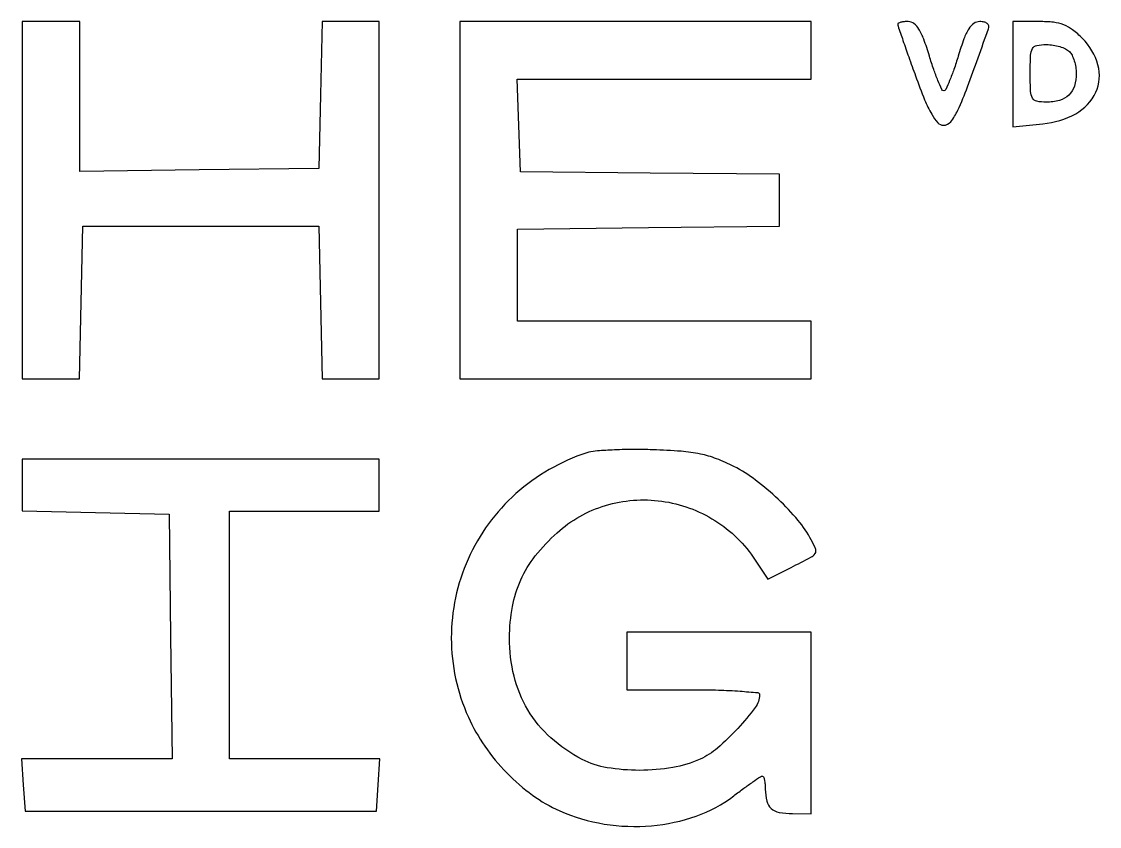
# Model space of a CAD drawing. Extents: x 0 to 187, y 0 to 140.
import ezdxf

# ---------------------------------------------------------------- set-up
doc = ezdxf.new("R2010")
doc.units = 0

msp = doc.modelspace()

# ---------------------------------------------------------------- linework, layer by layer
for points in [[(0, 109), (0, 78), (4.970975, 78), (9.94195, 78), (10.220975, 91.25), (10.5, 104.5), (31, 104.5), (51.5, 104.5), (51.779025, 91.25), (52.05805, 78), (57.029025, 78), (62, 78), (62, 109), (62, 140), (57.029877, 140), (52.059754, 140), (51.779877, 127.25), (51.5, 114.5), (30.75, 114.229712), (10, 113.959423), (10, 126.979712), (10, 140), (5, 140), (0, 140)], [(76, 109), (76, 78), (106.5, 78), (137, 78), (137, 83), (137, 88), (111.5, 88), (86, 88), (86, 95.981226), (86, 103.962451), (108.75, 104.231226), (131.5, 104.5), (131.5, 109), (131.5, 113.5), (109, 113.691996), (86.5, 113.883992), (86.209558, 121.941996), (85.919115, 130), (111.459558, 130), (137, 130), (137, 135), (137, 140), (106.5, 140), (76, 140)], [(0, 59.529877), (0, 55.059754), (12.75, 54.779877), (25.5, 54.5), (25.769888, 33.25), (26.039775, 12), (12.965096, 12), (-0.109582, 12), (0.195209, 7.464356), (0.5, 2.928713), (31, 2.928713), (61.5, 2.928713), (61.804791, 7.464356), (62.109582, 12), (49.054791, 12), (36, 12), (36, 33.5), (36, 55), (49, 55), (62, 55), (62, 59.5), (62, 64), (31, 64), (0, 64)]]:
    msp.add_lwpolyline(points, close=True)
for points in [[(152, 139.55227, 0.082284), (152.055459, 139.217558, 0.000695), (152.909031, 136.723832, 0.002437), (153.908449, 133.862635, 0.001565), (155.094573, 130.55227, 0.009079), (156.677673, 126.413609, 0.033462), (157.896184, 123.893661, 0.056184), (158.952445, 122.443591, 0.210269), (159.960625, 122, 0.231002), (161.20488, 122.607253, 0.056708), (162.428154, 124.605043, 0.021169), (164.120497, 128.678047, 0.002043), (167.767169, 138.75, 0.147783), (167.791691, 139.24149, 0.159604), (167.537412, 139.646956, 0.115271), (167.007979, 139.912305, 0.058836), (166.265316, 140, 0.154022), (165.222045, 139.670818, 0.100102), (164.344218, 138.747177, 0.053533), (163.499823, 137.014516, 0.013126), (162.5, 134, -0.009769), (161.754317, 131.700172, -0.01543), (161.016255, 129.7625, -0.00943), (160.337278, 128.215777, -0.292511), (160, 128, -0.292511), (159.662722, 128.215777, -0.00943), (158.983745, 129.7625, -0.01543), (158.245683, 131.700172, -0.009769), (157.5, 134, 0.013709), (156.526265, 136.924456, 0.049717), (155.677879, 138.688919, 0.088826), (154.817105, 139.661041, 0.168798), (153.841673, 140, 0.022939), (153.135857, 139.967601, 0.036702), (152.540991, 139.868479, 0.042134), (152.114134, 139.725742, 0.299468)], [(172, 130.872771), (172, 121.745541), (177.191158, 122.244346, 0.101906), (182.903497, 124.004521, 0.159881), (186.381694, 127.725374, 0.178319), (186.769641, 132.463386, 0.129254), (184.076923, 137.076923, 0.033689), (182.370787, 138.567433, 0.069879), (180.831727, 139.430672, 0.06588), (179.055749, 139.865402, 0.02713), (176.576923, 140), (172, 140)], [(181.8, 134.8, -0.082665), (182.260669, 134.155329, -0.03742), (182.6475, 133.18875, -0.035729), (182.911486, 132.083486, -0.040779), (183, 131, -0.074258), (182.672192, 128.804954, -0.127818), (181.710842, 127.239575, -0.124212), (180.086048, 126.312224, -0.067973), (177.8, 126, -0.046676), (176.142862, 126.155035, -0.221976), (175.39, 126.696429, -0.11826), (175.06228, 127.857673, -0.009909), (175, 131, -0.009909), (175.06228, 134.142327, -0.11826), (175.39, 135.303571, -0.221976), (176.142862, 135.844965, -0.046676), (177.8, 136, -0.038105), (178.960023, 135.911466, -0.034792), (180.13, 135.6475, -0.036597), (181.142664, 135.260981, -0.087124)], [(98, 65.120779, 0.103537), (85.726329, 58.044923, 0.105498), (77.4193, 46.682036, 0.10607), (74.501167, 32.971123, 0.105728), (77.458462, 19.252524, 0.045878), (80.322202, 14.188649, 0.041592), (84.146932, 9.549874, 0.042399), (88.597897, 5.697729, 0.053199), (93.32433, 2.976743, 0.064341), (101.060018, 0.688908, 0.061294), (109.254725, 0.388743, 0.063261), (117.028967, 2.063456, 0.078521), (123.531021, 5.575541, -0.004928), (125.285833, 6.887851, -0.007413), (126.843793, 7.994065, -0.003497), (128.182004, 8.900989, -0.148226), (128.508653, 9, -0.310991), (128.700567, 8.867852, -0.035833), (128.860165, 8.339063, -0.03311), (128.973929, 7.612381, -0.020576), (129.015313, 6.75, 0.056927), (129.267931, 4.6644, 0.152131), (130.024519, 3.39132, 0.138889), (131.422468, 2.704582, 0.044438), (133.75, 2.490334), (137, 2.480667), (137, 18.240334), (137, 34), (121, 34), (105, 34), (105, 29), (105, 24), (116.5, 24, -0.00693), (120.909459, 23.938882, -0.011514), (124.621875, 23.750324, -0.005219), (127.689537, 23.491371, -0.386755), (128, 23.150038, -0.162131), (127.257292, 20.919788, -0.025254), (124.246599, 17.297301, -0.028914), (120.717229, 13.881409, -0.071388), (117.6883, 11.945446, -0.064763), (112.940674, 10.493276, -0.041444), (107.185874, 10.00497, -0.04187), (101.554714, 10.467098, -0.077532), (97.210162, 11.908417, -0.064651), (91.780931, 15.656356, -0.074826), (87.793819, 20.506026, -0.074261), (85.38983, 26.346543, -0.062399), (84.603861, 33, -0.04309), (85.111879, 38.43632, -0.061416), (86.552512, 43.060989, -0.061037), (89.081651, 47.217922, -0.041919), (92.856805, 51.251667, -0.111457), (101.269753, 55.987552, -0.107346), (111.021984, 56.738426, -0.106414), (120.274344, 53.370897, -0.10778), (127.271977, 46.506015), (129.447288, 43.187542), (133.473644, 45.216691, 0.003897), (136.921169, 46.987954, 0.113891), (137.666939, 47.627938, 0.259692), (137.761139, 48.367878, 0.027473), (136.998487, 50.002828, 0.051589), (134.698703, 53.404533, 0.028425), (131.256266, 57.067253, 0.028189), (127.33817, 60.388857, 0.042926), (123.563455, 62.760823, 0.028077), (120.551392, 64.102638, 0.040051), (117.741403, 64.919462, 0.031771), (114.387073, 65.3898, 0.010983), (109.5, 65.653093, 0.009078), (105.870988, 65.702822, 0.010451), (102.409375, 65.615037, 0.009623), (99.487519, 65.423379, 0.058035)]]:
    msp.add_lwpolyline(points, format="xyb", close=True)

doc.saveas('drawing.dxf')
